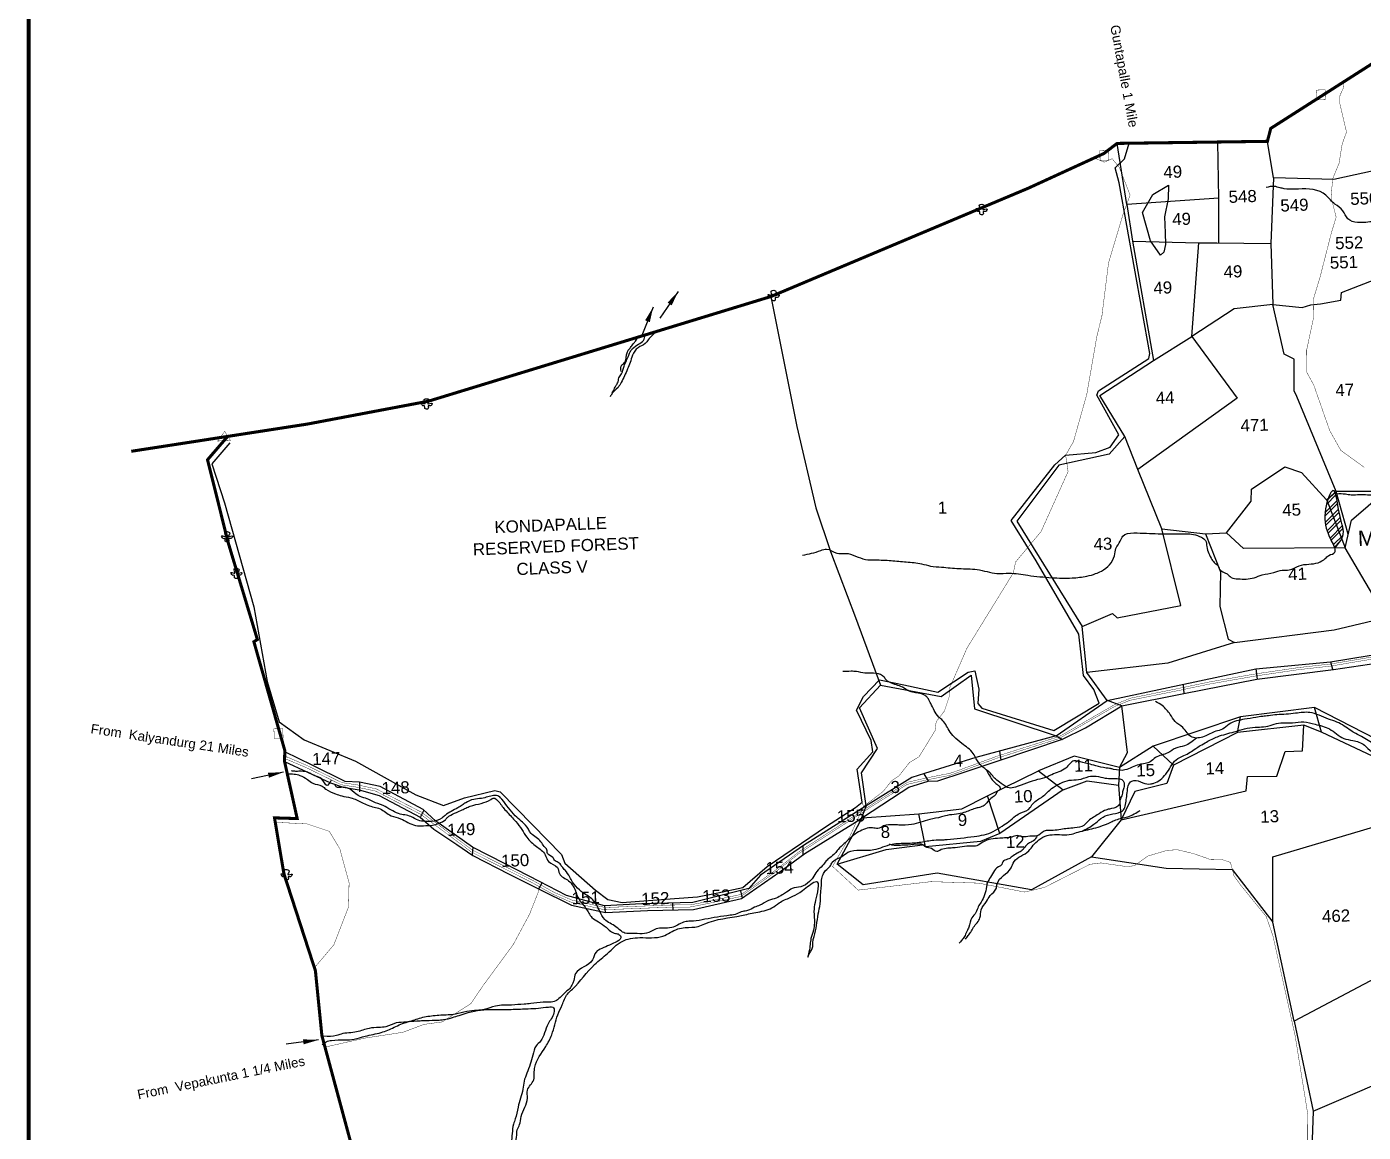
# Model space of a CAD drawing. Header units: feet. Extents: x 758300 to 768654, y 1597949 to 1607646.
# Drawn here: x 758300 to 761795, y 1600992 to 1603884 of the extents above; entities that cross this region are included whole.
import ezdxf

# ---------------------------------------------------------------- set-up
doc = ezdxf.new("R2010")
doc.units = ezdxf.units.FT
doc.header["$LTSCALE"] = 15
doc.header["$MEASUREMENT"] = 0
doc.linetypes.add('HIDDEN2', pattern=[0.1875, 0.125, -0.0625])
for name, color, linetype in [('HILLS', 17, 'Continuous'), ('PLOT', 7, 'Continuous'), ('PLOT NO', 7, 'Continuous'), ('ROAD', 6, 'Continuous'), ('TANKS AND STREAMS', 4, 'Continuous'), ('TEXT', 1, 'Continuous'), ('VILLAGE BOUNDARY', 5, 'Continuous'), ('VILLAGE N STONES', 1, 'Continuous')]:
    doc.layers.add(name, color=color, linetype=linetype)
doc.styles.get("Standard").update_dxf_attribs({"font": 'arial.ttf'})
doc.linetypes.add('DOTS', pattern='A,1e-06,-3,["●",Standard,S=3,R=0,X=-1.25,Y=-1.25],-3', length=6.000001)
doc.dimstyles.get("Standard").update_dxf_attribs({"dimtxt": 0.18, "dimasz": 40, "dimexe": 0.18, "dimexo": 0.0625, "dimgap": 0.09, "dimtad": 0, "dimtih": 1, "dimtoh": 1, "dimdec": 4, "dimzin": 0, "dimdsep": 46, "dimtxsty": 'Standard', "dimcen": 0.09, "dimadec": 0, "dimazin": 0, "dimtfac": 1, "dimtdec": 4, "dimtofl": 0, "dimtmove": 0, "dimatfit": 3, "dimfxl": 1, "dimtolj": 1, "dimtzin": 0, "dimarcsym": 0})

msp = doc.modelspace()

# ---------------------------------------------------------------- hatches: boundary and pattern name
at = {"layer": 'TANKS AND STREAMS'}
h = msp.add_hatch(dxfattribs=at)
h.set_pattern_fill('ANSI32', color=256, scale=50)
edge = h.paths.add_edge_path()
edge.add_spline(control_points=[(761738.7, 1602544.5), (761739.9, 1602546.8), (761747.2, 1602563.7), (761732.5, 1602596.9), (761726.4, 1602653.6), (761721.6, 1602665.6)], knot_values=[176.270806, 176.270806, 176.270806, 176.270806, 184.759009, 236.829425, 289.516765, 289.516765, 289.516765, 289.516765], degree=3, periodic=0)
edge.add_line((761721.6, 1602665.6), (761703.8, 1602650.6))
edge.add_spline(control_points=[(761703.8, 1602650.6), (761702.8, 1602647.9), (761701.9, 1602645), (761701, 1602642)], knot_values=[121.781345, 121.781345, 121.781345, 121.781345, 129.06566, 129.06566, 129.06566, 129.06566], degree=3, periodic=0)
edge.add_line((761701, 1602642), (761738.7, 1602544.5))
edge = h.paths.add_edge_path()
edge.add_spline(control_points=[(761721.6, 1602665.6), (761719.9, 1602669.7), (761715, 1602675.4), (761707.7, 1602661.6), (761703.8, 1602650.6)], knot_values=[129.06566, 129.06566, 129.06566, 129.06566, 146.93666, 176.270806, 176.270806, 176.270806, 176.270806], degree=3, periodic=0)
edge.add_line((761703.8, 1602650.6), (761721.6, 1602665.6))
edge = h.paths.add_edge_path()
edge.add_spline(control_points=[(761701, 1602642), (761699.1, 1602635.8), (761690.7, 1602601.2), (761698.2, 1602565.6), (761714.5, 1602533.3), (761720.8, 1602520.8)], knot_values=[0, 0, 0, 0, 15.243087, 80.792072, 121.781345, 121.781345, 121.781345, 121.781345], degree=3, periodic=0)
edge.add_spline(control_points=[(761720.8, 1602520.8), (761727.6, 1602528.7), (761734.5, 1602536.5), (761738.7, 1602544.5)], knot_values=[289.516765, 289.516765, 289.516765, 289.516765, 318.174705, 318.174705, 318.174705, 318.174705], degree=3, periodic=0)
edge.add_line((761738.7, 1602544.5), (761701, 1602642))

# ---------------------------------------------------------------- linework, layer by layer
at = {"layer": 'HILLS'}
for points in [[(758831.7, 1602795.4), (758784.1, 1602741), (758817.5, 1602639), (758893.8, 1602366.5), (758928.9, 1602171.4), (758960.1, 1602065.6), (759025.9, 1602018.4), (759159.8, 1601963), (759317.4, 1601875.1), (759390.3, 1601847), (759445.4, 1601866.7), (759524.2, 1601885.9), (759538.6, 1601882.9), (759623, 1601796.2), (759698.6, 1601718.7), (759707.1, 1601696.2), (759787.5, 1601625.7), (759820, 1601600.9), (759857.1, 1601593.3), (759994.3, 1601603.5), (760054.2, 1601607.9), (760107.5, 1601619), (760172.5, 1601632.5), (760236.4, 1601687.7), (760391.7, 1601793.3), (760467.1, 1601842), (760484.7, 1601856.1), (760471.4, 1601941.8), (760512.7, 1601987.2), (760508.6, 1602017.3), (760470.4, 1602096.7), (760488.6, 1602131.9), (760530.1, 1602175.9), (760593.6, 1602162.5), (760682.8, 1602143.8), (760762, 1602195.7), (760779.8, 1602199.6), (760790.2, 1602151.7), (760787.3, 1602113.7), (760797.7, 1602101.5), (760986.4, 1602043.5), (761104.6, 1602115), (761090.3, 1602150.8), (761063.3, 1602187.4), (761051.8, 1602294.9), (760939.7, 1602487.2), (760874.3, 1602592), (760988.8, 1602738.2), (761016.9, 1602763.3), (761096.2, 1602769.9), (761133.6, 1602784.6), (761156.4, 1602816.1), (761098.8, 1602920.1), (761102.8, 1602931.2), (761234.7, 1603015.7), (761236.9, 1603029.2), (761156.9, 1603475.2), (761146.2, 1603514.3), (761171.1, 1603538.2), (761183, 1603579)], [(761218, 1603397.5), (761245.3, 1603444.7), (761285.5, 1603469.5), (761284.8, 1603433.2), (761275.3, 1603386.5), (761277.2, 1603344.3), (761278.1, 1603314), (761273.4, 1603293.9), (761265.3, 1603286.1), (761239.2, 1603323.6), (761218, 1603397.5)]]:
    msp.add_lwpolyline(points, dxfattribs=at)
at = {"layer": 'PLOT'}
for points in [[(761417.1, 1603435.2), (761176.7, 1603418.4), (761151.4, 1603578.6)], [(761417.6, 1603318.5), (761417.1, 1603435.2), (761415.1, 1603582.2)], [(762133.2, 1603573.9), (761849.5, 1603512.6), (761718.5, 1603484.3), (761560.1, 1603488.5), (761544.5, 1603584)], [(761560.1, 1603488.5), (761553.8, 1603316.8), (761558.9, 1603157.1), (761635.7, 1603149.2), (761657.9, 1603156.3), (761683.2, 1603158.7), (761736.3, 1603168.8), (761738, 1603189.1), (761843.5, 1603230), (761847.4, 1603396.2), (761849.5, 1603512.6)], [(761176.7, 1603418.4), (761191.7, 1603323), (761365.6, 1603318.4)], [(761191.7, 1603323), (761246.7, 1603010.9), (761346.5, 1603073.6), (761465.8, 1602912.7), (761205.6, 1602725.6), (761172, 1602811.7), (761106.2, 1602918.9), (761246.7, 1603010.9)], [(761851.7, 1602668.5), (761724.3, 1602667.9), (761621.6, 1602916.6), (761614.3, 1602931.6), (761614.6, 1603014.7), (761587.9, 1603027.1), (761558.9, 1603157.1), (761457.5, 1603146.3), (761346.5, 1603073.6), (761365.6, 1603318.4), (761412.1, 1603318.5), (761553.8, 1603316.8)], [(760245.8, 1603178), (760314.3, 1602838), (760363.9, 1602625.6), (760401.7, 1602511.5), (760467.1, 1602338.4), (760533.2, 1602161.8), (760691.8, 1602132.5), (760770.2, 1602188), (760778.8, 1602099.5), (760992.1, 1602028.9), (761125.1, 1602121.4), (761072.4, 1602194.6)], [(761172, 1602811.7), (761131.1, 1602766.1), (760999.3, 1602736.9), (760889.5, 1602590.4), (761059.8, 1602315.4), (761139.2, 1602349.3), (761151.4, 1602338), (761317.8, 1602370), (761268, 1602570.5), (761205.6, 1602725.6)], [(761268, 1602570.5), (761383, 1602557.7), (761437.3, 1602559.8), (761501.9, 1602643), (761503.1, 1602674.6), (761590, 1602732.9), (761633.2, 1602717.8), (761698.8, 1602646.4), (761724.3, 1602667.9)], [(761925.6, 1602249.8), (761854.8, 1602338.9), (761747.7, 1602521.1), (761764.2, 1602592.9), (761851.7, 1602668.5), (761903.7, 1602658.6), (762059.7, 1602745.1)], [(761756, 1602557), (761724.3, 1602667.9)], [(761699.7, 1602645.3), (761747.7, 1602521.1), (761481.8, 1602519), (761437.3, 1602559.8)], [(761383, 1602557.7), (761421.9, 1602458), (761419.9, 1602367.4), (761441.5, 1602282.1), (761458.5, 1602273), (761718.9, 1602306.5), (761854.8, 1602338.9)], [(761125.1, 1602121.4), (761514.2, 1602204.1), (761709.7, 1602223.1), (761863.7, 1602248.4), (761925.6, 1602249.8), (761905.9, 1602230.4), (761945.1, 1602233.9), (762172.3, 1602241.6), (762432, 1602330.5), (762600.3, 1602390.6), (762601.5, 1602413.8)], [(761164, 1602107.7), (761325.8, 1602139.9), (761516.7, 1602177.8), (761717.2, 1602203.1), (761905.9, 1602230.4), (761953.4, 1602031), (762071.1, 1602117.2), (762325.9, 1602243.2), (762357.6, 1602252.8), (762636.6, 1602312.2), (762600.3, 1602390.6)], [(761458.5, 1602273), (761284.3, 1602219.7), (761072.4, 1602194.6), (761059.8, 1602315.4)], [(762357.6, 1602252.8), (762355.1, 1602086.6), (762383.9, 1602014), (762411.5, 1601862.5), (762435, 1601815.2), (762438.5, 1601751.7), (762395.3, 1601772.2), (762241.9, 1601884.2), (762070.5, 1601991.1), (761953.4, 1602031), (761861.4, 1602004.2), (761667.9, 1602103), (761474.5, 1602079), (761245.6, 1602002.3), (761157.7, 1601946.6), (761178.4, 1601985.7), (761164, 1602107.7)], [(761709.5, 1602222.8), (761714.5, 1602203.6)], [(761513.9, 1602204.5), (761517.7, 1602177.5)], [(760992.1, 1602028.9), (760781.7, 1601972.9), (760647.7, 1601930.6), (760614.9, 1601920.2), (760495.4, 1601846.1), (760482.8, 1601932.8), (760525.2, 1601996.5), (760477.7, 1602102.9), (760533.2, 1602161.8)], [(761323.8, 1602163.6), (761326.2, 1602140)], [(758974.5, 1601962.1), (759094.2, 1601906.1), (759127.5, 1601895), (759169.8, 1601888), (759221.6, 1601873.4), (759329.2, 1601816.9), (759364.4, 1601784.8), (759425.1, 1601745.3), (759467, 1601716), (759562.2, 1601667.7), (759638.9, 1601629.1), (759724.6, 1601586.1), (759813.8, 1601567.2), (759923.3, 1601572.1), (760043.4, 1601575.5), (760169.6, 1601604.2), (760269.7, 1601673.7), (760334.5, 1601721.8), (760460.6, 1601799.3), (760587.1, 1601881.9), (760607.2, 1601895.4), (760657.5, 1601911), (760682.5, 1601912), (760751.3, 1601934.6), (760811.3, 1601954.4), (760845.3, 1601965.6), (761008.8, 1602020.5), (761068.8, 1602050.5), (761164, 1602107.7), (761126.7, 1602121.8), (761125.5, 1602120.9)], [(761685.8, 1602039), (761667.9, 1602103)], [(761157.7, 1601946.6), (761155.4, 1601900.1), (761162.2, 1601809.2), (761489, 1601885.4), (761492.2, 1601922.7), (761569.1, 1601923.8), (761590.9, 1601988.5), (761636.2, 1601989.9), (761639.4, 1602056.8), (761466.7, 1602037.6), (761474.5, 1602079)], [(761299.1, 1601952.9), (761281.6, 1601904.6), (761198.1, 1601883.9), (761162.2, 1601809.2), (761084.5, 1601712.9), (761279.4, 1601682.9), (761452.4, 1601679.7), (761558.4, 1601541.9), (761558.9, 1601712.8), (761796.7, 1601783.7), (761986.7, 1601840.4), (761941.2, 1601948.4), (761880.2, 1601946.9), (761685.8, 1602039), (761639.4, 1602056.8)], [(761466.7, 1602037.6), (761299.1, 1601952.9), (761245.6, 1602002.3)], [(760991.8, 1602029), (761008.6, 1602019.9)], [(760495.4, 1601846.1), (760331.6, 1601742.4), (760219, 1601665.3), (760188.3, 1601629.6), (760042.1, 1601593.5), (759909, 1601590.1), (759811.4, 1601584.3), (759711.8, 1601612), (759640.8, 1601648.5), (759551.6, 1601694.3), (759466, 1601738.3), (759370.3, 1601806), (759336.9, 1601836.2), (759224.9, 1601896.4), (759170.2, 1601908), (759132.6, 1601910), (759047, 1601952.2), (758975, 1601987.7)], [(760843.8, 1601988.8), (760847.8, 1601965.3)], [(761157.7, 1601946.6), (761038.8, 1601976.5), (760946.1, 1601938), (761010.2, 1601888), (761073.3, 1601911.5), (761155.4, 1601900.1)], [(760646.4, 1601930.3), (760658.1, 1601910.1)], [(761010.2, 1601888), (760844.9, 1601773.5), (760812.7, 1601872.4), (760946.1, 1601938)], [(759170.3, 1601908.8), (759170.6, 1601882.8)], [(760844.9, 1601773.5), (760794.3, 1601752.6), (760650.6, 1601738.6), (760632.7, 1601825.4), (760745.7, 1601838.3), (760812.7, 1601872.4)], [(759338.8, 1601834.8), (759329.7, 1601817.4)], [(760419.2, 1601693.4), (760484.7, 1601815), (760632.7, 1601825.4)], [(760495.5, 1601846), (760483.5, 1601815)], [(759466.5, 1601738.3), (759464.9, 1601717.7)], [(760329.9, 1601741.9), (760329.8, 1601718.7)], [(761084.5, 1601712.9), (760927.7, 1601626.5), (760681, 1601670), (760487.1, 1601639.9), (760419.2, 1601693.4), (760547.5, 1601732.1), (760649.2, 1601745.2)], [(759648.1, 1601646), (759638.2, 1601628.2)], [(760166.8, 1601624.3), (760170.9, 1601605.6)], [(759811.3, 1601584.4), (759813, 1601567.9)], [(759988.7, 1601591.6), (759989.4, 1601572.8)], [(761902.9, 1601435.8), (761614.5, 1601283.3), (761558.4, 1601541.9)], [(761614.5, 1601283.3), (761664.2, 1601047.5), (762204.8, 1601279.9)], [(761664.2, 1601047.5), (761657.9, 1600875.9), (761838.9, 1600871.6), (762009.4, 1600843.4), (762102.5, 1600818.2), (762202.1, 1600829.1), (762169.6, 1600955), (762180.5, 1601052.9), (762206.9, 1601095.3), (762322.8, 1601094.5)]]:
    msp.add_lwpolyline(points, dxfattribs=at)
at = {"layer": 'PLOT NO', "color": 5, "const_width": 10}
msp.add_lwpolyline([(758305.3, 1606965.9), (768648.6, 1606965.9), (768648.6, 1597954), (758305.3, 1597954)], close=True, dxfattribs=at)
at = {"layer": 'ROAD', "linetype": 'DOTS', "ltscale": 0.5, "const_width": 1}
for points in [[(761797.9, 1602731.4), (761736.5, 1602775.7), (761707.3, 1602827.8), (761665.7, 1602946.6), (761647.5, 1602980), (761647.1, 1603038.3), (761664.9, 1603121.6), (761664.3, 1603169.9), (761682.2, 1603229), (761697.5, 1603289), (761712, 1603345.5), (761724.2, 1603385.7), (761711.1, 1603437.9), (761715, 1603485.8), (761731.7, 1603526.2), (761740, 1603577), (761751.3, 1603608.3), (761733.6, 1603683.7), (761734.3, 1603704.3), (761742.6, 1603722.1), (761744.1, 1603739.9), (761744.1, 1603739.9)], [(760484.7, 1601856.1), (760488.3, 1601844.6), (760453.1, 1601767.4), (760407.4, 1601687.8), (760474.5, 1601625.8), (760664.6, 1601647.9), (760789.2, 1601644.1), (760909.8, 1601620.7), (760962, 1601633), (761080.5, 1601693.3), (761109.2, 1601696.9), (761176.7, 1601687.2), (761196.8, 1601689.6), (761231.7, 1601714.8), (761281.6, 1601729.6), (761308.7, 1601731.5), (761351.5, 1601721.2), (761393.7, 1601706.4), (761425.4, 1601705.9), (761447.9, 1601698.2), (761457.1, 1601663.2), (761474.2, 1601639.2), (761541.3, 1601556.9), (761558.8, 1601506.7), (761585.3, 1601387.5), (761616.8, 1601246), (761649.9, 1601040.7), (761649.3, 1600850.1)], [(758950.2, 1601803.1), (759033.1, 1601799), (759091.3, 1601779.6), (759119.2, 1601733.3), (759143.2, 1601644.7), (759141.7, 1601581.7), (759103.5, 1601482.9), (759052.6, 1601422.7)]]:
    msp.add_lwpolyline(points, dxfattribs=at)
at = {"layer": 'ROAD', "linetype": 'HIDDEN2', "ltscale": 10, "const_width": 1}
for points in [[(761091.7, 1603540.6), (761117.8, 1603529.6), (761138.6, 1603538.5), (761157.1, 1603516), (761170.7, 1603481.2), (761185.4, 1603443.5), (761166.8, 1603392.5), (761129, 1603266), (761111.9, 1603128.5), (761098.3, 1603072.8), (761072.1, 1602922), (761037.4, 1602798.8), (761016.9, 1602763.3), (761023.3, 1602720.5), (760952.7, 1602563.6), (760886.1, 1602484), (760880.1, 1602455.4), (760759, 1602258.8), (760714.1, 1602155.6), (760713.2, 1602133.8), (760699.9, 1602094.1), (760678.4, 1602066), (760675.3, 1602042.6), (760633.7, 1601974.7), (760608.6, 1601959.4), (760596, 1601943.5), (760581.2, 1601924.8), (760562, 1601912), (760539.9, 1601883.9), (760488.3, 1601844.6), (760470.5, 1601823.9)], [(761865.8, 1602243.4), (761711, 1602217.3), (761626.8, 1602207.9), (761514.6, 1602191.4), (761392.4, 1602170.1), (761322.7, 1602155.4), (761186.6, 1602127.8), (761145.9, 1602111.4), (761054.5, 1602058.7), (761001.1, 1602027.9), (760839, 1601976.5), (760737.2, 1601939.2), (760715, 1601931.4), (760651.7, 1601919), (760604.2, 1601908), (760517.7, 1601854.4), (760423.2, 1601793.3), (760321.7, 1601727.6), (760258.1, 1601677.7), (760169.5, 1601614.8), (760076.7, 1601595.1), (760036.2, 1601587.3), (759982.9, 1601586.8), (759812.9, 1601580.3), (759726.4, 1601599.5), (759679.1, 1601620), (759623.3, 1601651.2), (759464.4, 1601731.3), (759332.1, 1601829.8), (759214.3, 1601890.5), (759166.3, 1601900.7), (759124.2, 1601907), (759033.4, 1601951.6), (758974.8, 1601976.6)], [(761864.1, 1602237.6), (761709.3, 1602211.6), (761625.1, 1602202.2), (761513, 1602185.7), (761390.8, 1602164.3), (761321, 1602149.6), (761184.9, 1602122.1), (761144.3, 1602105.7), (761052.9, 1602052.9), (760999.5, 1602022.1), (760837.4, 1601970.8), (760735.6, 1601933.5), (760713.3, 1601925.7), (760650, 1601913.3), (760602.6, 1601902.3), (760516.1, 1601848.7), (760421.6, 1601787.5), (760320.1, 1601721.8), (760256.5, 1601671.9), (760167.9, 1601609.1), (760075.1, 1601589.4), (760034.5, 1601581.5), (759981.3, 1601581.1), (759811.2, 1601574.5), (759724.7, 1601593.8), (759677.5, 1601614.3), (759621.6, 1601645.4), (759462.7, 1601725.6), (759330.5, 1601824.1), (759212.6, 1601884.8), (759164.6, 1601894.9), (759122.6, 1601901.3), (759031.8, 1601945.9), (758973.2, 1601970.8)], [(759080.2, 1601215.2), (759184.1, 1601238.7), (759283.7, 1601253.9), (759339.3, 1601274.7), (759386.6, 1601281.1), (759461.7, 1601329), (759491.3, 1601372.9), (759572.6, 1601483.6), (759615.3, 1601563.2), (759637.3, 1601618.9), (759640, 1601635.2)]]:
    msp.add_lwpolyline(points, dxfattribs=at)
at = {"layer": 'TANKS AND STREAMS'}
for points in [[(762435, 1602867.6), (762443, 1602876), (762450.8, 1602883.4), (762459.5, 1602889.2), (762476.4, 1602905.1), (762482.7, 1602916), (762499.8, 1602926.5), (762532.8, 1602947.2), (762561.1, 1602962.1), (762601.3, 1602987.9), (762633.1, 1603000.9), (762673.2, 1603015.1), (762684, 1603018.4), (762710.4, 1603021.4), (762731.7, 1603029.5), (762753, 1603029.4), (762798.9, 1603023.7), (762824.8, 1603017.8), (762841.2, 1603012.1), (762857.1, 1603002.6), (762876.1, 1602995.9), (762901.2, 1602995.7), (762933.2, 1602988.6), (762961, 1602985.1), (762975.8, 1602982.8), (762985.9, 1602982), (763002, 1602974.6), (763011.4, 1602970.9), (763038.1, 1602966.1), (763057.6, 1602982.1), (763076.2, 1602986.5), (763152.1, 1603053.5), (763179.8, 1603066.7), (763190.8, 1603074.6), (763255.4, 1603097.1), (763279.1, 1603110.4), (763291.2, 1603116.4), (763314.6, 1603122.5), (763334.4, 1603132.7), (763344.8, 1603138.9), (763355.1, 1603148.8), (763361.6, 1603155.3), (763372.5, 1603161.2), (763384.1, 1603168.2), (763428.2, 1603182.9), (763460.5, 1603204.9), (763473.8, 1603219.5), (763494.1, 1603230.4), (763504.8, 1603237.7), (763520.8, 1603226.2), (763546.1, 1603222), (763571, 1603216.9), (763572.6, 1603221.8), (763550.5, 1603233.2), (763534.6, 1603242.6), (763518.6, 1603247.2), (763511.3, 1603247.1), (763500.6, 1603244.3), (763480.7, 1603233.8), (763472.3, 1603222.4), (763466.1, 1603217.5), (763458.8, 1603213.2), (763447.3, 1603209.8), (763438.1, 1603203.2), (763431.8, 1603194.3), (763424.2, 1603193.1), (763412, 1603184.9), (763400.3, 1603182.7), (763371.4, 1603177.3), (763344.4, 1603148.2), (763333.8, 1603143.8), (763327, 1603136.8), (763310.3, 1603129.3), (763299.8, 1603125.4), (763280.5, 1603121.8), (763260.4, 1603109.2), (763246.8, 1603103.5), (763230.2, 1603102), (763200.9, 1603090.4), (763160.2, 1603063.7), (763149.8, 1603057.8), (763136, 1603049.2), (763115.9, 1603031.7), (763109.5, 1603024.6), (763100.5, 1603011.3), (763089, 1603003.6), (763081.6, 1603000.7), (763053.5, 1602982.9), (763041.8, 1602979.3), (763025.2, 1602978.3), (763008.6, 1602982.1), (763006.6, 1602982), (762993.7, 1602985.8), (762970.5, 1602991.3), (762957.1, 1602994.5), (762899.6, 1603006.7), (762883.4, 1603008.1), (762863.1, 1603014.9), (762840.2, 1603022.8), (762815.1, 1603029.6), (762785.1, 1603038.2), (762757.4, 1603039.7), (762744.7, 1603040.4), (762720.9, 1603037.5), (762708, 1603035.2), (762695.5, 1603030.4), (762623.2, 1603007.7), (762587.8, 1602993.4), (762575.3, 1602988), (762568.9, 1602980.6), (762551.5, 1602969.8), (762539.5, 1602966.2), (762532.8, 1602961.3), (762514.2, 1602951.7), (762507.3, 1602950.6), (762490.6, 1602948.5), (762458.4, 1602954.1), (762446.4, 1602959.4), (762424, 1602964.3), (762405.3, 1602967.9), (762387.8, 1602970.1), (762377.6, 1602980.4), (762343.8, 1603021.9), (762327.2, 1603033.3), (762314.1, 1603051.9), (762300.7, 1603062), (762289, 1603080.8), (762277, 1603101.6), (762264.7, 1603114.7), (762229.8, 1603160.2), (762210.9, 1603170.7), (762204, 1603183.7), (762197, 1603194.4), (762188.8, 1603213), (762178.1, 1603228.2), (762168.6, 1603241.9), (762162.6, 1603255.8), (762160.3, 1603270.9), (762162.4, 1603292.1), (762162.9, 1603307.9), (762152.8, 1603323), (762121.2, 1603351.2), (762106.9, 1603362.1), (762052.2, 1603385), (762016.6, 1603397.1), (761991.7, 1603399), (761949.6, 1603393.1), (761903.8, 1603384.7), (761862.6, 1603377.1), (761822.6, 1603374.4), (761780.1, 1603371.8), (761754.7, 1603381.5), (761742.1, 1603402.6), (761721.2, 1603419.9), (761709.3, 1603430.7), (761697.6, 1603442.9), (761626.2, 1603459.3), (761616.5, 1603458.7), (761587.9, 1603460.2), (761577.7, 1603462.3), (761562.3, 1603466.1), (761540.8, 1603463.2)], [(759947, 1603085.9), (759925.4, 1603065.1), (759917, 1603055.1), (759898.8, 1603044.3), (759884.6, 1603024.4), (759878, 1603005.3), (759871.3, 1602988.7), (759854.7, 1602953), (759846.4, 1602940.5), (759828.1, 1602920.6), (759825.6, 1602915.6)], [(759831.4, 1602926.4), (759834.7, 1602931.4), (759840.5, 1602944.7), (759845.5, 1602952.1), (759848.9, 1602965.4), (759855.5, 1602976.2), (759862.2, 1602996.2), (759874.6, 1603024.4), (759879.6, 1603036), (759884.6, 1603041.8), (759899.6, 1603053.5), (759912.9, 1603063.4), (759917, 1603077.6), (759917, 1603080.1)], [(759854.4, 1602982.5), (759856.8, 1602999.4), (759862, 1603003.4), (759866.7, 1603012.8), (759867.8, 1603020.9), (759870.2, 1603030.8), (759874.8, 1603039.5), (759879.5, 1603044.8), (759885.9, 1603054.1), (759892.3, 1603061.6), (759898.7, 1603072.7)], [(761725.9, 1602662.4), (761748.4, 1602662), (761763.4, 1602659.7), (761786.1, 1602660.6), (761806.5, 1602659.9), (761817.2, 1602659.2), (761834.8, 1602653.9), (761855.9, 1602650.5), (761881, 1602651.5), (761893.8, 1602660.5), (761913, 1602675.3), (761924, 1602684.1), (761937.1, 1602693), (761955.5, 1602700), (762016.7, 1602739), (762076.3, 1602766.4), (762097, 1602777.5), (762113.8, 1602788.7), (762126.2, 1602798.3), (762142, 1602805.5), (762168, 1602813.4), (762214, 1602837.3), (762244.4, 1602844.2), (762271.2, 1602851.9), (762297.9, 1602850.8), (762341, 1602851), (762373.3, 1602855.2), (762399.7, 1602862), (762416.5, 1602871.1), (762424.8, 1602874.3), (762436.6, 1602872.6), (762428.2, 1602861.3), (762405.3, 1602850.9), (762375.3, 1602831.9), (762352.8, 1602819.3), (762327, 1602805.2), (762301.6, 1602791.4), (762285.2, 1602780.6), (762249.6, 1602755.3), (762221.3, 1602742.2), (762208.2, 1602728.9), (762203.8, 1602717.1), (762206.3, 1602693.8), (762208.1, 1602662.4), (762212.7, 1602638.9), (762206.6, 1602611.8), (762210.6, 1602574.7), (762211.9, 1602558.7), (762215.4, 1602543.5), (762214.9, 1602519.2), (762212.4, 1602489.9), (762214.8, 1602456.4), (762213.3, 1602429.3), (762211.4, 1602391.8), (762212.7, 1602377.4)], [(761720.8, 1602520.8), (761703.4, 1602558), (761696.5, 1602623.1), (761715.9, 1602671.2), (761734.4, 1602603.1), (761741.7, 1602551.6), (761720.8, 1602520.8)], [(760328.6, 1602501.5), (760377, 1602514), (760391.3, 1602517.8), (760418.7, 1602507.3), (760441.3, 1602506.5), (760493.5, 1602490.6), (760518.4, 1602489.3), (760560.3, 1602487.6), (760600.3, 1602484), (760640.4, 1602479), (760663.8, 1602473.4), (760692.4, 1602470.5), (760737.9, 1602466.7), (760785.4, 1602464.3), (760837.4, 1602454.2), (760869.4, 1602454.5), (760918, 1602449.2), (760980.8, 1602442.9), (761033.6, 1602442.2), (761072.7, 1602447), (761095.3, 1602453.4), (761110.4, 1602459.9), (761144.4, 1602500.2), (761148.5, 1602519.6), (761159.9, 1602538.6), (761166.6, 1602551.6), (761195, 1602559.9), (761228.4, 1602558.9), (761259.1, 1602557.8), (761287.9, 1602557.6), (761311.4, 1602557.5), (761351.1, 1602555.8), (761371.9, 1602548.5), (761382.4, 1602539.7), (761385.9, 1602524.2), (761399.5, 1602490.3), (761407.8, 1602480.2), (761415.8, 1602473.7), (761418.7, 1602466.2), (761439.2, 1602452.6), (761449.7, 1602443.6), (761467.5, 1602439.7), (761509.6, 1602442.6), (761530.8, 1602450.3), (761561, 1602456.1), (761583, 1602462.5), (761601.2, 1602463.2), (761627.8, 1602474), (761677.5, 1602482.1), (761695.7, 1602492.9), (761705.5, 1602501.2), (761720.9, 1602509.3), (761720.8, 1602520.8)], [(760797.4, 1601949.8), (760783.1, 1601968.9), (760775.2, 1601983), (760745.1, 1602009.5), (760725.4, 1602026.5), (760712.4, 1602043.5), (760703.2, 1602058.7), (760692.8, 1602071.6), (760685, 1602078.5), (760664, 1602114.2), (760661, 1602119.5), (760656.7, 1602127.9), (760649.7, 1602134.4), (760642.6, 1602137.8), (760627.9, 1602141.4), (760613.2, 1602144.3), (760602.5, 1602149), (760586.1, 1602158.4), (760570.5, 1602163.8), (760561.6, 1602167.1), (760548.1, 1602174.8), (760542.3, 1602182.6), (760521.8, 1602192.5), (760491.8, 1602193.4), (760470.1, 1602197.3), (760455.7, 1602198), (760434.1, 1602197.2)], [(762725.9, 1601769.7), (762687.4, 1601771.7), (762672.8, 1601755.9), (762647.4, 1601756.1), (762624.7, 1601747.7), (762607, 1601742.8), (762577.4, 1601736.8), (762553, 1601733.9), (762489.9, 1601738.1), (762465.4, 1601735), (762442.4, 1601740.2), (762419.8, 1601747.6), (762406.3, 1601756.4), (762387.3, 1601766), (762375.4, 1601775.7), (762333.7, 1601810.2), (762294.6, 1601830.1), (762277.5, 1601844.1), (762263.1, 1601857.1), (762253, 1601876.1), (762211.5, 1601889.6), (762143.1, 1601932.3), (762128.1, 1601942.6), (762112.6, 1601953.6), (762097.3, 1601961.7), (762081.3, 1601975.2), (762061.1, 1601988.6), (762018.1, 1601993.3), (761974.5, 1601995), (761970.5, 1601995.1), (761963.4, 1601995.9), (761939.2, 1601998.1), (761908.1, 1601999.3), (761884.3, 1601998.4), (761863.7, 1601997.1), (761790.4, 1602027.3), (761762.3, 1602043.1), (761745.2, 1602054.8), (761726.3, 1602065.2), (761704.1, 1602073), (761655.6, 1602090.2), (761618.2, 1602088.2), (761593.2, 1602085.7), (761569.5, 1602084.5), (761547.2, 1602081.5), (761532.2, 1602080.2), (761514.3, 1602077.4), (761484.2, 1602072.5), (761444.9, 1602059.7), (761426.9, 1602046.3), (761409.2, 1602041.1), (761379.1, 1602027.6), (761347.4, 1602025.8), (761323.2, 1602051), (761303.4, 1602066.6), (761290.5, 1602085.3), (761280.5, 1602097.3), (761269.5, 1602108.2), (761252.1, 1602118.8)], [(761060.1, 1601780.2), (761090.9, 1601798.1), (761109.3, 1601813), (761133.1, 1601823.9), (761160.6, 1601830.2), (761169.8, 1601838), (761174.3, 1601854.2), (761176.7, 1601870.6), (761178.9, 1601890.4), (761184.6, 1601906.3), (761195.5, 1601912.6), (761218.5, 1601906.5), (761239.1, 1601903.5), (761247.9, 1601905.7), (761264, 1601914.2), (761291.5, 1601947.9), (761305.6, 1601966.9), (761325.7, 1601977.5), (761342.5, 1601986.3), (761357, 1601996.1), (761369, 1602003.7), (761385.4, 1602012.9), (761399.6, 1602020.8), (761413.9, 1602027), (761457.7, 1602039.8), (761512.7, 1602052), (761534.2, 1602052.8), (761579.6, 1602063.2), (761610.4, 1602063.3), (761639.8, 1602065.6), (761669, 1602059.6), (761706.7, 1602047.3), (761744.2, 1602022.4), (761767.8, 1602017.3), (761798.1, 1602004.7), (761817, 1601988), (761843.7, 1601980.5), (761874.9, 1601963.1), (761890, 1601960.4), (761941.5, 1601959.1), (761963.1, 1601958), (762006.2, 1601949.7), (762070.8, 1601941.3), (762111.3, 1601924.3), (762187.5, 1601868.5), (762228, 1601841.4), (762264, 1601816), (762298.9, 1601792.9), (762321, 1601774.9)], [(761358.9, 1602023.5), (761327.7, 1602003.3), (761304.6, 1601997.1), (761284.1, 1601984.6), (761251.9, 1601972.4), (761237.7, 1601961.2), (761224.6, 1601957), (761208.4, 1601953.8), (761190.6, 1601947.1), (761171.9, 1601940), (761142.1, 1601941.5), (761134, 1601943.5), (761123, 1601945.1), (761095.7, 1601951), (761075.6, 1601956.2), (761061.5, 1601959.3), (761038.7, 1601964), (761017.7, 1601945), (760999.1, 1601935.3), (760980.8, 1601927.6), (760967.5, 1601921.3), (760943.6, 1601914.9), (760885.5, 1601895.2), (760869.3, 1601892.9), (760848.2, 1601905), (760833.1, 1601916.4), (760824.3, 1601927.1), (760816, 1601935.7), (760808.1, 1601941.4), (760797.4, 1601949.8)], [(758981.7, 1601929.6), (758990.9, 1601929.5), (759007.6, 1601928.1), (759014.4, 1601925.7), (759034.4, 1601915.2), (759048.8, 1601905.1), (759072.7, 1601897.7), (759082.4, 1601889.8), (759107.8, 1601877.8), (759124, 1601872.1), (759147.8, 1601867.3), (759162.7, 1601861.6), (759176.3, 1601854.8), (759208.7, 1601842.7), (759224.2, 1601838.4), (759253, 1601820.3), (759277.7, 1601812.6), (759297, 1601803), (759317.3, 1601794.8), (759338, 1601794.3), (759361.2, 1601795.5), (759378, 1601800.6), (759395, 1601809.8), (759400.4, 1601816), (759419, 1601826.7), (759423.9, 1601828.9), (759439, 1601835.8), (759448.4, 1601840.1), (759460.2, 1601845.2), (759488.6, 1601852.7), (759514, 1601863.1), (759519.9, 1601866.3), (759537, 1601854), (759545.8, 1601842), (759556.3, 1601829.8), (759578.9, 1601805.4), (759595, 1601784), (759607.8, 1601763.9), (759633.1, 1601740), (759655.9, 1601718.2), (759665, 1601700.3), (759687.9, 1601684.9), (759693.2, 1601668.8), (759717.2, 1601650.1), (759729.4, 1601635.9), (759743.7, 1601603.1), (759762.5, 1601578.1), (759778.3, 1601554.3), (759795.7, 1601542.7), (759815.2, 1601528.5), (759839.5, 1601512.4), (759848.9, 1601510.1), (759853.9, 1601501.3), (759838.7, 1601489.1), (759824, 1601482.2), (759804, 1601473.1), (759789.1, 1601463.6), (759779.6, 1601443.2), (759735.6, 1601407.6), (759730.6, 1601389.5), (759727.3, 1601380.3), (759720.4, 1601368.8), (759708.8, 1601358.7), (759702.7, 1601352.5), (759692.1, 1601342.7), (759683.4, 1601336.1), (759650.9, 1601332.8), (759618.1, 1601328.9), (759600.8, 1601327.5), (759568.2, 1601325.3), (759525.9, 1601322.3), (759496.3, 1601313.2), (759478.4, 1601311.1), (759450.9, 1601308.4), (759421.2, 1601301.3), (759383, 1601298.5), (759363.4, 1601296.7), (759326.5, 1601289.9), (759292.9, 1601280.6), (759266.6, 1601278.6), (759239.7, 1601268.6), (759220.8, 1601266.5), (759195.9, 1601264.2), (759163, 1601254.9), (759122.2, 1601249.4), (759110.4, 1601245.6), (759077.5, 1601243.6)], [(759096.1, 1601913.2), (759085.3, 1601899.5), (759071.3, 1601916.8), (759056.1, 1601924), (759046.4, 1601928.5), (759034.3, 1601934.1), (759011.9, 1601936.6), (759004, 1601936.3), (758992.9, 1601937.5)], [(760809.3, 1601940.6), (760828, 1601910.9), (760837.3, 1601902.6), (760843.8, 1601897.2), (760844.3, 1601887.9), (760839.7, 1601885.6), (760834, 1601876.2), (760825, 1601867.9), (760812.7, 1601856.8), (760803.8, 1601847.4), (760791.3, 1601842), (760780.5, 1601839.2), (760751.1, 1601828.6), (760731.3, 1601824.1), (760706.8, 1601821.2), (760691.9, 1601817), (760661.9, 1601810.5), (760614.1, 1601797.3), (760580.9, 1601796), (760567.5, 1601796.5), (760541, 1601793.5), (760525.6, 1601786.9), (760511.5, 1601788.7), (760493.3, 1601786.3), (760458.4, 1601766.1), (760438.1, 1601747.5), (760422, 1601732.3), (760413.4, 1601721.9), (760400.2, 1601710.5), (760390.9, 1601702.1), (760381, 1601689.8), (760366, 1601674.5), (760356.1, 1601658.3), (760347.5, 1601648.4), (760324.1, 1601634.5), (760302.2, 1601630), (760287.3, 1601620.4), (760275.9, 1601613.3), (760259.9, 1601605), (760240.2, 1601598.6), (760217.3, 1601586.4), (760203.2, 1601580.9), (760185.4, 1601572.4), (760172.5, 1601569.9), (760157.1, 1601563.6), (760139.3, 1601559.9), (760073.8, 1601549.4), (760043.6, 1601544.6), (760032, 1601544.2), (760017.8, 1601541.6), (759986.9, 1601527.7), (759964.3, 1601526.5), (759945.8, 1601524.5), (759932, 1601517.3), (759909.6, 1601511.8), (759883.9, 1601512.4), (759864.6, 1601513.4), (759841, 1601529.7), (759811.6, 1601549.2), (759798.8, 1601570.4), (759780.5, 1601600.4), (759754.8, 1601619), (759745.5, 1601626.3), (759727.7, 1601646.8), (759720.5, 1601659.8), (759707.9, 1601677.6), (759699.8, 1601687.3), (759692.8, 1601696.3), (759681.9, 1601702.6), (759675.9, 1601711), (759662.2, 1601721.8), (759660.5, 1601731), (759653.2, 1601740), (759645, 1601752), (759619.1, 1601774.1), (759604.9, 1601795.9), (759593.6, 1601806.1), (759577.7, 1601820.4), (759543, 1601863.2), (759535, 1601870.9), (759506.1, 1601869.8), (759489.6, 1601865.8), (759469, 1601863), (759448.1, 1601854.2), (759439.3, 1601848.2), (759427.3, 1601840.8), (759394.4, 1601821.2), (759385.4, 1601813.9), (759358.4, 1601805.5), (759341.5, 1601805.7), (759324.1, 1601808.4), (759304.7, 1601818), (759272.8, 1601825.8), (759232, 1601846.8), (759205.7, 1601857.1), (759190.7, 1601864.5), (759172.2, 1601870.4), (759127.5, 1601895), (759109.5, 1601895.5), (759105.6, 1601902.3)], [(759444.5, 1599464.1), (759448.9, 1599470.6), (759456.7, 1599480.1), (759473.6, 1599492), (759482.4, 1599502.1), (759491.4, 1599513.4), (759509.7, 1599529.4), (759513.7, 1599522.7), (759515.5, 1599515.1), (759516.5, 1599530.7), (759516.4, 1599555.5), (759516.5, 1599573.4), (759519.4, 1599599.5), (759521.4, 1599623.2), (759515.1, 1599649.5), (759513.5, 1599656.5), (759509.8, 1599697.8), (759509.4, 1599714.9), (759514.6, 1599738.2), (759509.6, 1599778.9), (759502.4, 1599795.4), (759504.7, 1599810.5), (759500.8, 1599823.1), (759502.9, 1599837.4), (759504.9, 1599854.5), (759508, 1599874.1), (759507.8, 1599888), (759508.1, 1599899), (759515.4, 1599944), (759519.5, 1599966.8), (759519.9, 1599989), (759522.8, 1600013.1), (759520.2, 1600036.9), (759520.8, 1600053.7), (759520.5, 1600070.9), (759531.7, 1600131.2), (759531.8, 1600160.6), (759532.2, 1600194.6), (759532, 1600219.8), (759533, 1600237.9), (759531.7, 1600249.6), (759526.7, 1600347.2), (759527.6, 1600377.8), (759531.1, 1600406.5), (759529.1, 1600426.6), (759529.8, 1600439.6), (759534.1, 1600460.3), (759532.8, 1600471.2), (759536.6, 1600558.1), (759535.8, 1600580.3), (759537.6, 1600598.5), (759543.7, 1600613.4), (759544.3, 1600621.4), (759541.5, 1600637.6), (759537.9, 1600644.2), (759550.7, 1600705.9), (759552.8, 1600737.1), (759555.1, 1600753.5), (759555, 1600777), (759559.7, 1600797.3), (759560.9, 1600821.3), (759562.5, 1600845.3), (759575.3, 1600904.4), (759566, 1600938.5), (759573.4, 1600954.7), (759581.2, 1600979.8), (759583, 1600998.7), (759589.2, 1601012.4), (759593.1, 1601033.4), (759602.6, 1601058.1), (759609.7, 1601081.5), (759609.7, 1601102.9), (759625.9, 1601129.5), (759627.3, 1601146.8), (759628.8, 1601162.8), (759657.4, 1601216.7), (759673, 1601247.5), (759689.1, 1601299.8), (759700.3, 1601325.4), (759714.3, 1601354), (759727.2, 1601367.1), (759785.3, 1601431.4), (759819.1, 1601460.4), (759856.9, 1601491.7), (759903.6, 1601501.5), (759963.5, 1601505.5), (760002.7, 1601524.2), (760021.9, 1601527.9), (760055.8, 1601530.9), (760073.6, 1601537.9), (760168.9, 1601559.3), (760206.4, 1601567.4), (760248.8, 1601579.2), (760268, 1601592.5), (760296.9, 1601606.6), (760321.6, 1601619.7), (760337.5, 1601631.7), (760367.6, 1601647.1), (760367.7, 1601621.1), (760358.8, 1601569.6), (760360, 1601539.8), (760357.3, 1601520.8), (760351, 1601499.6), (760345.7, 1601463.5), (760342.8, 1601450.8), (760348.3, 1601461.9), (760353, 1601470.5), (760355.9, 1601481.1), (760356.3, 1601493.7), (760359.2, 1601504.3), (760370.1, 1601563.4), (760374.9, 1601590), (760376.7, 1601620.3), (760378.1, 1601637.1), (760378.4, 1601652.2), (760382.5, 1601666.2), (760389.2, 1601677), (760401.3, 1601688.8), (760406.8, 1601698.6), (760429.3, 1601712.2), (760447.5, 1601724.8), (760479.6, 1601730.3), (760515.7, 1601731.7), (760563, 1601746.1), (760601.6, 1601748.4), (760638, 1601751.5), (760672.3, 1601756.6), (760696.2, 1601757.5), (760706.7, 1601758.4), (760778.1, 1601766.2), (760827.6, 1601779), (760851, 1601793.3), (760868.2, 1601804.9), (760886.1, 1601819.9), (760900.1, 1601827.5), (760924.4, 1601841.5), (760928.9, 1601848.6), (760937.4, 1601857.5), (760962.7, 1601875.3), (760975.2, 1601887.6), (760994.3, 1601900.4), (761004.3, 1601905.5), (761026.4, 1601913.1), (761050.6, 1601914.7), (761077.1, 1601922.5), (761096.9, 1601923.5), (761120.1, 1601918.8), (761156.2, 1601917.1), (761166, 1601913.5), (761169.8, 1601906), (761168.8, 1601893.3), (761166, 1601882.6), (761162.4, 1601869.5), (761158.5, 1601859.2), (761158.8, 1601854.6), (761153.3, 1601844.9), (761131.4, 1601837.9), (761118.6, 1601833.6), (761099.6, 1601822.5), (761073.7, 1601804.2), (761064.3, 1601795), (761040.1, 1601788.5), (761004.2, 1601784.7), (760984.2, 1601781.9), (760960.7, 1601779.8), (760941.7, 1601767.6), (760928.1, 1601767), (760908.8, 1601764.8), (760905.8, 1601765), (760890, 1601768.2), (760876.6, 1601764.5), (760861.3, 1601762.4), (760844.5, 1601761.4), (760800.2, 1601751.4), (760784.3, 1601741.7), (760769.9, 1601741.1), (760746.7, 1601739.3), (760721.4, 1601736), (760687.7, 1601729.7), (760679.9, 1601726.4), (760666.3, 1601734.4), (760650.6, 1601738.6), (760643.7, 1601744.4), (760628.4, 1601745.6), (760596.2, 1601743.2), (760580.8, 1601742.6), (760564.3, 1601742.9), (760556.5, 1601745.8)], [(760754.9, 1601497.6), (760762, 1601506.8), (760768.7, 1601516), (760776, 1601528.5), (760792.9, 1601553.4), (760796.2, 1601573.9), (760809.9, 1601596.4), (760819.7, 1601611.3), (760835.7, 1601630.9), (760837.8, 1601642.3), (760874.4, 1601684), (760881.9, 1601700.2), (760920.3, 1601728.1), (760932, 1601743.1), (760947.1, 1601757.1), (760957.3, 1601764.5), (760981.6, 1601770.7), (761032.2, 1601772.3), (761049.8, 1601777.4), (761090.4, 1601787.5), (761134.8, 1601803.4), (761148.4, 1601809.5), (761179.3, 1601817.7), (761212, 1601834.4)], [(760942.8, 1601767.9), (760933, 1601755), (760919.5, 1601747.8), (760900.6, 1601727.7), (760890.4, 1601722.1), (760876.9, 1601713.4), (760868.2, 1601707.5), (760854.7, 1601702.2), (760847.7, 1601690.4), (760841.1, 1601686.4), (760818.1, 1601655.8), (760813, 1601646.7), (760810, 1601635), (760805.1, 1601613.3), (760795.8, 1601594.7), (760788.5, 1601582.2), (760782.4, 1601567.4), (760771.7, 1601553.3), (760763.7, 1601529.2), (760758.6, 1601517.8), (760752, 1601504.2), (760745.7, 1601495), (760738.9, 1601486.9)], [(759072.4, 1601221.5), (759083.4, 1601229.2), (759096.9, 1601232.8), (759132.5, 1601234.1), (759156.1, 1601236), (759185.4, 1601243.8), (759227.3, 1601253.4), (759261.1, 1601267), (759297, 1601281.2), (759328.7, 1601284.3), (759345.3, 1601284.9), (759375.3, 1601285.8), (759389.9, 1601287), (759414, 1601292.9), (759430.7, 1601298.2), (759495.5, 1601313), (759529.6, 1601313.4), (759571.9, 1601314.1), (759611.5, 1601315.6), (759638.1, 1601317), (759664.6, 1601320), (759678, 1601317.8), (759678.8, 1601304.9), (759663.6, 1601276), (759643.4, 1601230.7), (759632.5, 1601218.7), (759623.5, 1601194.1), (759608.3, 1601147.3), (759600.8, 1601126.4), (759597.6, 1601105.4), (759585.1, 1601058), (759577.9, 1601027.4), (759573.2, 1601013.3), (759566.4, 1600964.6), (759560.8, 1600952.7), (759548.3, 1600948.6), (759517.8, 1600945.4), (759499.7, 1600941.7), (759461.8, 1600938.2), (759432.3, 1600934.4), (759411.9, 1600930), (759383.7, 1600925.6), (759352, 1600919.7), (759340.4, 1600917.9), (759296.5, 1600901.8), (759267.6, 1600890.7), (759243, 1600889), (759213.5, 1600887.6), (759189.7, 1600874)]]:
    msp.add_spline(points, degree=3, dxfattribs=at)
at = {"layer": 'VILLAGE BOUNDARY', "linetype": 'HIDDEN2', "ltscale": 10, "const_width": 8}
for points in [[(758573.7, 1602773.4), (759033.6, 1602844.5), (759350.5, 1602904.4), (760245.8, 1603178), (760919.1, 1603461.4), (761116.9, 1603552.2), (761151.4, 1603578.6), (761544.5, 1603584), (761553.2, 1603617.8), (761838.3, 1603799.8)], [(759154.6, 1600939.6), (759072.1, 1601245.2), (759055.2, 1601414.8), (758972.8, 1601668.4), (758948.2, 1601814.7), (759007.5, 1601812.9), (758974.5, 1601962.1), (758975.1, 1601991), (758894.3, 1602275.3), (758903.4, 1602281.1), (758826.8, 1602535.4), (758773.1, 1602751.2), (758825.6, 1602812.3)]]:
    msp.add_lwpolyline(points, dxfattribs=at)
at = {"layer": 'VILLAGE N STONES', "const_width": 1}
for points in [[(761672.2, 1603718), (761695.3, 1603718.9), (761696.3, 1603693.1), (761673.2, 1603692.2)], [(761106, 1603560.1), (761129.1, 1603561), (761130.1, 1603535.2), (761107, 1603534.4)], [(758946.6, 1602047.8), (758969.7, 1602048.7), (758970.7, 1602022.9), (758947.6, 1602022)]]:
    msp.add_lwpolyline(points, close=True, dxfattribs=at)
msp.add_lwpolyline([(758799.6, 1602800.2), (758833.2, 1602801.5), (758817.9, 1602825.6), (758799.6, 1602800.2)], dxfattribs=at)
at = {"layer": 'VILLAGE N STONES'}
for points in [[(760787.5, 1603400.1), (760783.3, 1603408.2), (760793.2, 1603406.6), (760791.2, 1603417.5), (760797.7, 1603419.3), (760804.2, 1603414.7), (760800.4, 1603406.1), (760811.6, 1603407), (760807, 1603400.7), (760801.6, 1603400.8), (760801.6, 1603393.6), (760792.7, 1603394), (760792.2, 1603400.3), (760787.2, 1603400.2)], [(760243.2, 1603175.1), (760239.1, 1603183.2), (760249, 1603181.6), (760247, 1603192.5), (760253.5, 1603194.4), (760259.9, 1603189.8), (760256.1, 1603181.2), (760267.4, 1603182.1), (760262.8, 1603175.7), (760257.3, 1603175.8), (760257.3, 1603168.7), (760248.5, 1603169.1), (760247.9, 1603175.3), (760243, 1603175.3)], [(759336.1, 1602891.7), (759332, 1602899.8), (759341.9, 1602898.2), (759339.9, 1602909.1), (759346.4, 1602910.9), (759352.9, 1602906.3), (759349, 1602897.8), (759360.3, 1602898.6), (759355.7, 1602892.3), (759350.3, 1602892.4), (759350.2, 1602885.3), (759341.4, 1602885.6), (759340.8, 1602891.9), (759335.9, 1602891.9)], [(758814.4, 1602544.5), (758810.2, 1602552.6), (758820.1, 1602551), (758818.1, 1602561.9), (758824.6, 1602563.7), (758831.1, 1602559.1), (758827.3, 1602550.5), (758838.5, 1602551.4), (758833.9, 1602545.1), (758828.5, 1602545.1), (758828.5, 1602538), (758819.6, 1602538.4), (758819.1, 1602544.6), (758814.1, 1602544.6)], [(758838.8, 1602448.6), (758834.6, 1602456.7), (758844.5, 1602455.1), (758842.5, 1602466), (758849, 1602467.8), (758855.5, 1602463.2), (758851.7, 1602454.7), (758862.9, 1602455.5), (758858.3, 1602449.2), (758852.9, 1602449.3), (758852.9, 1602442.2), (758844, 1602442.5), (758843.5, 1602448.8), (758838.5, 1602448.8)], [(758970.1, 1601660.2), (758966, 1601668.3), (758975.9, 1601666.7), (758973.9, 1601677.6), (758980.4, 1601679.4), (758986.8, 1601674.8), (758983, 1601666.2), (758994.3, 1601667.1), (758989.7, 1601660.8), (758984.2, 1601660.9), (758984.2, 1601653.7), (758975.4, 1601654.1), (758974.8, 1601660.4), (758969.9, 1601660.3)]]:
    msp.add_spline(points, degree=3, dxfattribs=at)

# ---------------------------------------------------------------- texts
at = {"layer": 'PLOT NO', "linetype": 'Continuous'}
for s, rotation, p in [('From  Guntapalle 1 Mile ', 280.4141, (761115.2, 1603985.2)), ('From  Kalyandurg 21 Miles ', 351.47, (758466.2, 1602036.1)), ('From  Vepakunta 1 1/4 Miles ', 11.5163, (758592.3, 1601078.4))]:
    msp.add_text(s, height=25, rotation=rotation, dxfattribs=at).set_placement(p)
at = {"layer": 'PLOT NO'}
for s, height, p in [('49', 31.62, (761273, 1603487.5)), ('548', 31.62, (761443.6, 1603422.8)), ('549', 31.62, (761578.9, 1603400.1)), ('550', 31.62, (761761.5, 1603417.5)), ('49', 31.62, (761296.1, 1603364.2)), ('552', 31.62, (761722.1, 1603301.6)), ('49', 31.62, (761430.5, 1603226.8)), ('551', 31.62, (761708.2, 1603250.5)), ('49', 31.62, (761246.9, 1603184.7)), ('47', 31.62, (761722.8, 1602917.4)), ('44', 31.62, (761253, 1602897)), ('471', 31.62, (761474.7, 1602824.7)), ('1', 31.6, (760683, 1602609.8)), ('45', 31.62, (761583.9, 1602603.7)), ('KONDAPALLE', 31.62, (759523.8, 1602559.2)), ('RESERVED FOREST', 31.618, (759467.5, 1602500.9)), ('43', 31.62, (761090.4, 1602514.6)), ('CLASS V', 31.62, (759581.5, 1602449.5)), ('41', 31.62, (761599.2, 1602435.9)), ('147', 31.62, (759047.3, 1601952.5)), ('4', 31.6, (760724.4, 1601948.1)), ('11', 31.62, (761039.4, 1601934.9)), ('15', 31.62, (761202.2, 1601922.6)), ('14', 31.62, (761382.9, 1601927.9)), ('148', 31.62, (759228.8, 1601876.5)), ('3', 31.6, (760559.7, 1601879.2)), ('10', 31.62, (760881.9, 1601854.5)), ('155', 31.62, (760419.2, 1601802.6)), ('9', 31.6, (760735.5, 1601793.1)), ('13', 31.62, (761526.4, 1601801.8)), ('149', 31.62, (759400.3, 1601767.3)), ('8', 31.6, (760533.8, 1601761.7)), ('12', 31.62, (760861.1, 1601735.5)), ('150', 31.62, (759541.2, 1601686.3)), ('154', 31.62, (760232.5, 1601667.3)), ('151', 31.62, (759725.7, 1601588.5)), ('152', 31.62, (759907.8, 1601586.7)), ('153', 31.62, (760067.2, 1601593.7)), ('462', 31.62, (761687.8, 1601541.2))]:
    msp.add_text(s, height=height, rotation=2.2152, dxfattribs=at).set_placement(p)
at = {"layer": 'TEXT', "color": 0}
msp.add_text('Mahadeva kunta', height=40, rotation=2.2152, dxfattribs=at).set_placement((761781.8, 1602525.6))

# ---------------------------------------------------------------- leaders
at = {"layer": 'VILLAGE BOUNDARY'}
for points in [[(760003.9, 1603191.6), (759956, 1603121.4)], [(759938.4, 1603150.6), (759906.6, 1603071.7)], [(758971.5, 1601934.2), (758888.2, 1601917.1)], [(759063.2, 1601234), (758978.9, 1601223.3)]]:
    msp.add_leader(points, dimstyle='Standard', override={"dimgap": 0.09, "dimtad": 0}, dxfattribs=at)

doc.saveas('drawing.dxf')
